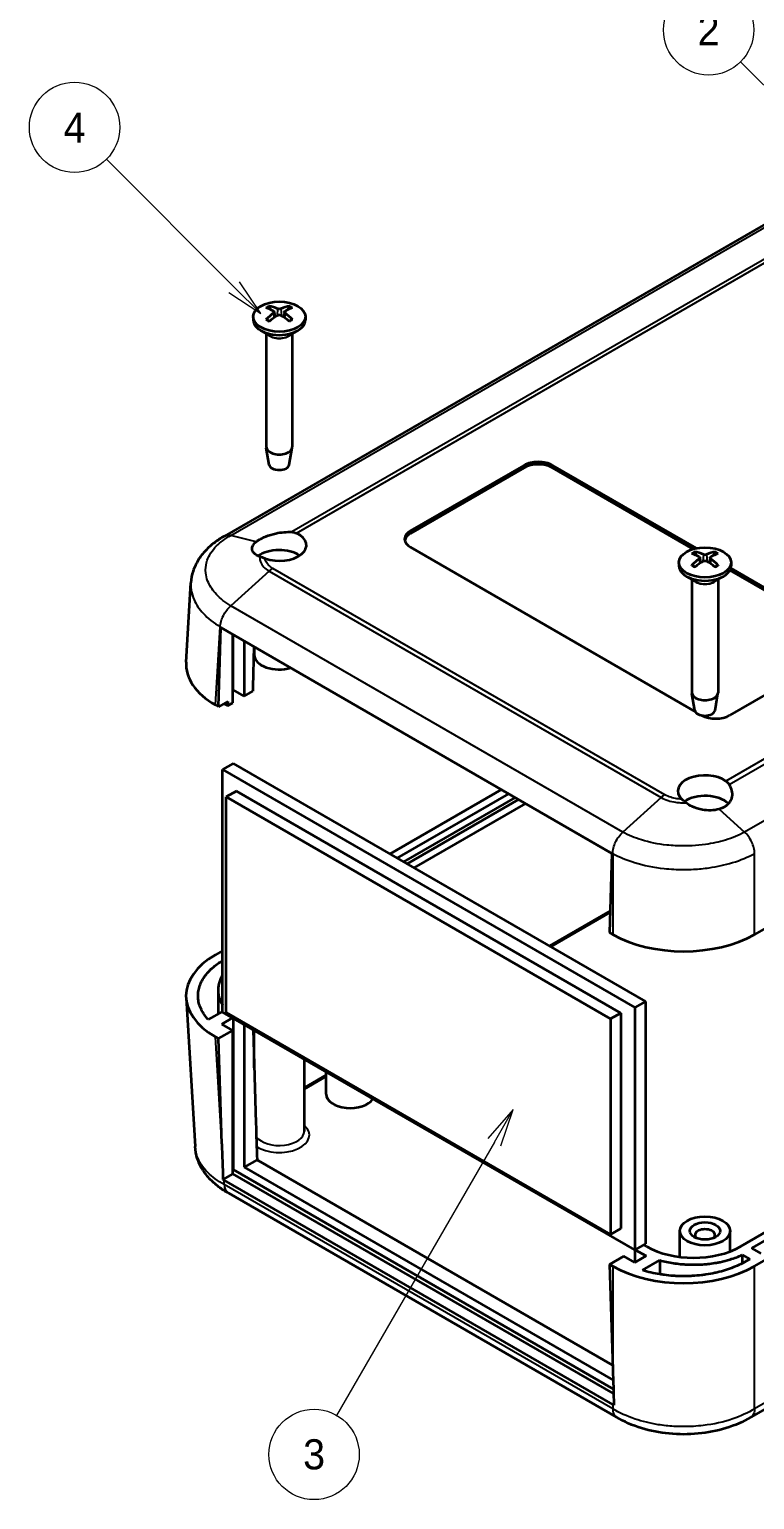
# Model space of a CAD drawing. Header units: millimetres. Extents: x 0 to 3058, y 0 to 562.
# Drawn here: x 339.5 to 411.7, y 131.2 to 277.7 of the extents above; entities that cross this region are included whole.
import ezdxf

# ---------------------------------------------------------------- set-up
doc = ezdxf.new("R2010")
doc.units = ezdxf.units.MM
doc.header["$LTSCALE"] = 1.5
for name, color, linetype, lineweight in [('Symbol (TK)', 100, 'Continuous', 18), ('Visible (ISO)', 7, 'Continuous', 35), ('Visible Narrow (ISO)', 7, 'Continuous', 25)]:
    doc.layers.add(name, color=color, linetype=linetype, lineweight=lineweight)
doc.styles.add('Note Text (TK2)', font='')
doc.styles.get('Note Text (TK2)').set_extended_font_data('MS PGothic')

# ---------------------------------------------------------------- blocks, each defined once
blk = doc.blocks.new('バルーン2')
at = {"layer": 'Symbol (TK)', "color": 100}
for p, q in [((254.426, 176.012), (245.928, 184.51)), ((254.426, 176.012), (256.194, 174.244)), ((256.194, 174.244), (254.78, 176.366)), ((254.073, 175.659), (256.194, 174.244))]:
    blk.add_line(p, q, dxfattribs=at)
at = {"layer": 'Symbol (TK)'}
blk.add_circle((243.815, 186.624), 3, dxfattribs=at)
at = {"layer": 'Symbol (TK)', "color": 7, "insert": (243.815, 186.606), "char_height": 2, "attachment_point": 5, "style": 'Note Text (TK2)'}
blk.add_mtext('4', dxfattribs=at)
blk = doc.blocks.new('バルーン3')
at = {"layer": 'Symbol (TK)', "color": 100}
for p, q in [((298.732, 180.307), (288.055, 190.984)), ((298.379, 179.953), (300.5, 178.539)), ((298.732, 180.307), (300.5, 178.539)), ((300.5, 178.539), (299.086, 180.66))]:
    blk.add_line(p, q, dxfattribs=at)
at = {"layer": 'Symbol (TK)'}
blk.add_circle((285.942, 193.097), 3, dxfattribs=at)
at = {"layer": 'Symbol (TK)', "color": 7, "insert": (285.942, 193.079), "char_height": 2, "attachment_point": 5, "style": 'Note Text (TK2)'}
blk.add_mtext('2', dxfattribs=at)
blk = doc.blocks.new('バルーン4')
at = {"layer": 'Symbol (TK)', "color": 100}
for p, q in [((272.96, 121.364), (271.277, 119.448)), ((271.71, 119.198), (272.96, 121.364)), ((272.143, 118.948), (272.96, 121.364)), ((271.71, 119.198), (261.23, 101.046))]:
    blk.add_line(p, q, dxfattribs=at)
at = {"layer": 'Symbol (TK)'}
blk.add_circle((259.73, 98.447), 3, dxfattribs=at)
at = {"layer": 'Symbol (TK)', "color": 7, "insert": (259.73, 98.442), "char_height": 2, "attachment_point": 5, "style": 'Note Text (TK2)'}
blk.add_mtext('3', dxfattribs=at)

msp = doc.modelspace()

# ---------------------------------------------------------------- linework, layer by layer
at = {"layer": 'Visible (ISO)'}
for p, q in [((439.7251, 273.8473), (358.9287, 227.1994)), ((363.867, 249.5413), (363.924, 249.0102)), ((364.8841, 249.5413), (364.8271, 249.0102)), ((361.7756, 249.0665), (361.7756, 248.7399)), ((363.4356, 247.1597), (362.5371, 247.6785)), ((365.3155, 247.1597), (366.214, 247.6785)), ((366.9756, 249.0665), (366.9756, 248.7399)), ((363.0756, 247.3676), (363.0756, 236.0842)), ((365.6756, 247.3676), (365.6756, 236.0842)), ((363.3755, 234.3119), (363.082, 236.0097)), ((365.3756, 234.3119), (365.6691, 236.0097)), ((493.0733, 234.4537), (411.7474, 187.5002)), ((377.457, 227.7151), (388.7707, 234.2471)), ((388.7707, 234.0021), (377.457, 227.4702)), ((391.5992, 234.2471), (405.914, 225.9825)), ((405.6184, 225.9082), (391.5992, 234.0021)), ((405.8493, 209.6898), (377.457, 226.0821)), ((404.202, 224.5716), (404.202, 224.245)), ((406.2934, 225.0464), (406.3504, 224.5153)), ((407.3105, 225.0464), (407.2535, 224.5153)), ((409.402, 224.5716), (409.402, 224.245)), ((405.862, 222.6648), (404.9635, 223.1836)), ((405.502, 222.8727), (405.502, 211.5893)), ((407.7419, 222.6648), (408.6404, 223.1836)), ((408.102, 222.8727), (408.102, 211.5893)), ((420.5906, 217.264), (409.2814, 223.7933)), ((409.3643, 223.9904), (420.5906, 217.5089)), ((355.0852, 214.6483), (355.5617, 222.5257)), ((358.3298, 210.1809), (358.5644, 218.073)), ((358.5644, 218.073), (397.526, 195.5785)), ((359.744, 210.5891), (359.744, 217.392)), ((359.7794, 211.8751), (359.7794, 217.3715)), ((360.8754, 216.7388), (360.8754, 211.2423)), ((361.846, 216.1784), (361.726, 212.1416)), ((361.8756, 216.1613), (361.8756, 215.3452)), ((420.5906, 215.8759), (409.2768, 209.344)), ((359.7794, 211.8751), (359.744, 211.8547)), ((360.8754, 211.2423), (359.7794, 211.8751)), ((360.8754, 211.2423), (361.726, 211.7334)), ((361.726, 212.1416), (361.726, 211.7334)), ((405.8019, 209.817), (405.5084, 211.5148)), ((407.802, 209.817), (408.0955, 211.5148)), ((358.3298, 210.1809), (358.0073, 210.3671)), ((359.249, 210.7116), (358.3298, 210.1809)), ((358.9265, 210.4895), (359.249, 210.3033)), ((359.249, 210.7116), (359.249, 210.3033)), ((359.249, 210.3033), (359.744, 210.5891)), ((359.7794, 204.547), (358.7187, 203.9347)), ((358.7187, 179.7664), (358.7187, 203.9347)), ((358.7187, 203.9347), (399.8016, 180.2154)), ((359.7794, 204.547), (400.8623, 180.8278)), ((490.6647, 202.7728), (410.3353, 156.3945)), ((411.5396, 156.2717), (491.3733, 202.3637)), ((360.0976, 201.7914), (359.0723, 201.1994)), ((359.0723, 201.1994), (397.3975, 179.0723)), ((359.0723, 179.7255), (359.0723, 201.1994)), ((360.0976, 201.7914), (398.4228, 179.6643)), ((386.5305, 201.9268), (375.4241, 195.5145)), ((376.1312, 195.1063), (387.2376, 201.5185)), ((387.874, 201.1511), (376.7676, 194.7389)), ((388.2275, 200.947), (377.1212, 194.5347)), ((411.7474, 154.4321), (493.0733, 201.3856)), ((377.8297, 194.1256), (388.9361, 200.5379)), ((397.526, 195.5785), (397.2914, 187.6864)), ((397.6139, 187.5002), (397.2914, 187.6864)), ((358.7187, 185.8697), (358.0073, 185.4589)), ((491.7474, 185.7818), (411.3701, 139.376)), ((358.2738, 181.9509), (358.2738, 179.5707)), ((355.0852, 181.1777), (355.9814, 166.36)), ((400.8623, 180.8278), (399.8016, 180.2154)), ((400.8623, 180.8278), (400.8623, 156.6595)), ((358.7187, 179.8276), (357.298, 179.0074)), ((358.648, 178.562), (359.7263, 179.1846)), ((399.8016, 156.0471), (358.7187, 179.7664)), ((397.3975, 157.5985), (359.0723, 179.7255)), ((359.7794, 179.154), (359.7794, 164.0692)), ((398.4228, 179.6643), (397.3975, 179.0723)), ((397.3975, 179.0723), (397.3975, 157.5985)), ((398.4228, 179.6643), (398.4228, 158.1904)), ((399.8016, 180.2154), (399.8016, 156.0471)), ((358.0073, 177.2989), (358.3298, 177.1127)), ((358.3298, 177.1127), (359.744, 177.9292)), ((359.744, 177.9292), (358.648, 178.562)), ((359.744, 163.6406), (359.744, 177.9292)), ((360.8754, 178.5212), (360.8754, 164.2938)), ((361.7587, 178.0112), (362.0456, 168.6909)), ((361.8756, 174.2138), (361.8756, 177.9438)), ((358.6523, 166.6349), (358.3298, 177.1127)), ((366.8756, 167.9067), (366.8756, 175.057)), ((369.0466, 171.581), (369.0466, 173.8035)), ((362.1595, 165.0351), (360.8754, 164.2938)), ((360.8754, 164.2938), (397.6471, 143.0636)), ((362.2707, 164.9694), (397.6006, 144.5716)), ((359.744, 163.6406), (358.7628, 163.074)), ((397.6139, 140.6424), (358.8715, 163.0103)), ((359.7794, 164.0692), (359.744, 164.0488)), ((397.6884, 141.7334), (359.744, 163.6406)), ((397.6742, 142.1906), (359.7794, 164.0692)), ((397.9904, 139.3764), (359.3332, 161.6952)), ((398.4228, 158.1904), (397.3975, 157.5985)), ((404.302, 155.3618), (404.302, 157.9455)), ((409.302, 155.9079), (409.302, 157.9455)), ((398.7056, 155.4348), (397.2914, 154.6183)), ((399.8016, 154.802), (398.7056, 155.4348)), ((400.8623, 156.6595), (399.8016, 156.0471)), ((400.933, 155.4552), (399.8016, 154.802)), ((399.837, 154.8224), (399.837, 156.0675)), ((399.8546, 156.0778), (400.933, 155.4552)), ((401.0071, 156.3945), (400.7052, 156.5688)), ((410.5114, 155.5589), (411.2567, 155.1286)), ((410.5114, 155.5589), (410.5114, 154.7114)), ((412.3881, 155.7001), (411.5396, 156.19)), ((397.2914, 154.6183), (397.6139, 144.1404)), ((397.2914, 154.6183), (397.6139, 154.4321)), ((400.573, 154.0226), (402.3106, 155.0258)), ((402.3106, 155.0258), (402.3106, 153.6223)), ((411.2567, 155.1286), (410.8989, 154.922))]:
    msp.add_line(p, q, dxfattribs=at)
for centre, major_axis in [((364.3756, 249.0665), (2.6, 0)), ((406.802, 224.5716), (2.6, 0)), ((406.802, 157.9455), (-2.5, 0)), ((406.802, 157.9455), (-1.5, 0))]:
    msp.add_ellipse(centre, major_axis=major_axis, ratio=0.57735027, dxfattribs=at)
for centre, major_axis, ratio, start_param, end_param in [((364.5304, 244.7483), (3.1811, -5.0829), 0.49914857, 2.42335369, 2.61662299), ((364.5304, 244.5845), (-2.3783, -5.5045), 0.59978735, 3.94516487, 4.13843417), ((364.2337, 244.577), (-2.7849, 5.3104), 0.65005895, 5.60912417, 5.80239347), ((364.2337, 244.7558), (3.5541, 4.8295), 0.54942017, 0.93426407, 1.12753336), ((364.5174, 244.577), (-2.7849, -5.3104), 0.65005895, 3.62238449, 3.81565379), ((364.5174, 244.7558), (3.5541, -4.8295), 0.54942017, 2.01405929, 2.20732858), ((364.2207, 244.7483), (3.1811, 5.0829), 0.49914857, 0.52496967, 0.71823896), ((364.2207, 244.5845), (-2.3783, 5.5045), 0.59978735, 5.28634379, 5.47961309), ((364.3756, 248.7399), (2.6, 0), 0.57735027, 3.14159265, 6.28318531), ((364.3756, 236.0842), (1.3, 0), 0.57735027, 3.14159265, 6.28318531), ((390.185, 233.4306), (2, 0), 0.57735027, 0.78539816, 2.35619449), ((364.3756, 234.3696), (-1.005, 0), 0.57735027, 0.09949574, 3.04209691), ((390.185, 233.1857), (-2, 0), 0.57735027, 3.92699082, 5.49778714), ((364.3756, 226.2863), (2.7, 0), 0.57735027, 4.16177818, 7.16828312), ((378.8713, 226.8986), (-2, 0), 0.57735027, 5.49778714, 7.06858347), ((378.8713, 226.6537), (-2, 0), 0.57735027, 5.49778714, 6.1769194), ((364.3756, 224.245), (-2.7, 0), 0.57735027, 3.85541603, 5.61142323), ((406.802, 224.245), (2.6, 0), 0.57735027, 3.14159265, 6.28318531), ((406.9568, 220.2534), (3.1811, -5.0829), 0.49914857, 2.42335369, 2.61662299), ((406.9568, 220.0896), (-2.3783, -5.5045), 0.59978735, 3.94516487, 4.13843417), ((406.6601, 220.0821), (-2.7849, 5.3104), 0.65005895, 5.60912417, 5.80239347), ((406.6601, 220.2609), (3.5541, 4.8295), 0.54942017, 0.93426407, 1.12753336), ((406.9438, 220.0821), (-2.7849, -5.3104), 0.65005895, 3.62238449, 3.81565379), ((406.9438, 220.2609), (3.5541, -4.8295), 0.54942017, 2.01405929, 2.20732858), ((406.6471, 220.2534), (3.1811, 5.0829), 0.49914857, 0.52496967, 0.71823896), ((406.6471, 220.0896), (-2.3783, 5.5045), 0.59978735, 5.28634379, 5.47961309), ((365.0913, 214.4471), (-10.0122, 0), 0.5766475, 6.24832118, 7.06797448), ((364.3756, 215.3452), (-2.5, 0), 0.57735027, 0, 2.04383892), ((406.802, 211.5893), (1.3, 0), 0.57735027, 3.14159265, 6.28318531), ((406.802, 209.8747), (-1.005, 0), 0.57735027, 0.09949574, 3.04209691), ((407.8626, 210.1604), (-2, 0), 0.57735027, 0.80961014, 2.35619449), ((406.802, 201.7914), (-2.7, 0), 0.57735027, 3.82729117, 6.83379611), ((406.802, 199.7501), (-2.7, 0), 0.57735027, 3.66743317, 5.57883328), ((404.6807, 191.5901), (10, 0), 0.5780539, 3.9275998, 5.49717816), ((365.0913, 181.3789), (-10.0122, 0), 0.5766475, 5.49839613, 7.06797448), ((371.4466, 171.581), (2.4, 0), 0.57735027, 3.14159265, 5.93905181), ((366.7096, 171.5717), (4.5848, -151.7424), 0.03128687, 4.73043003, 4.75453401), ((365.7191, 170.9998), (6.9467, -229.9127), 0.03128687, 4.73043003, 4.74592354), ((366.9461, 167.6621), (-6.608, 0), 0.5766475, 0.76068519, 0.78478918), ((365.9555, 167.0903), (-10.0122, 0), 0.5766475, 0.76929567, 0.78478918), ((406.802, 157.5372), (-1, 0), 0.57735027, 2.58260279, 6.84217517), ((405.6712, 159.0939), (6.6, 0), 0.5780539, 3.9275998, 5.49717816), ((411.6103, 156.2308), (-0.1, 0), 0.57735027, 5.49778714, 7.06858347), ((404.6807, 158.522), (-10, 0), 0.5780539, 0.78600715, 2.3555855), ((404.6807, 148.5054), (6.9467, -229.9127), 0.03128687, 4.73043003, 4.74592354), ((404.6807, 144.7323), (-10, 0), 0.5780539, 0.78600715, 0.80150066)]:
    msp.add_ellipse(centre, major_axis=major_axis, ratio=ratio, start_param=start_param, end_param=end_param, dxfattribs=at)
for points, knots in [([(363.361, 250.1226), (363.3677, 250.1212), (363.375, 250.1185), (363.3902, 250.1105), (363.4006, 250.1025), (363.4164, 250.0861), (363.4246, 250.0747), (363.4349, 250.0558), (363.4392, 250.0455), (363.442, 250.0361)], [0.0118419235, 0.0118419235, 0.0118419235, 0.0118419235, 0.0144214474, 0.0144214474, 0.018046329, 0.018046329, 0.0216199422, 0.0216199422, 0.0245028918, 0.0245028918, 0.0245028918, 0.0245028918]), ([(363.8047, 249.6205), (363.825, 249.6096), (363.8421, 249.5952), (363.8639, 249.5626), (363.8685, 249.5443), (363.8659, 249.5091), (363.8585, 249.4898), (363.8347, 249.4575), (363.8207, 249.4441), (363.8047, 249.4322)], [0, 0, 0, 0, 0.0090810802, 0.0090810802, 0.0181621604, 0.0181621604, 0.0272534983, 0.0272534983, 0.0342554005, 0.0342554005, 0.0342554005, 0.0342554005]), ([(364.5386, 249.8559), (364.5162, 249.8463), (364.4883, 249.8381), (364.4278, 249.8278), (364.3953, 249.8256), (364.3348, 249.8269), (364.3028, 249.8304), (364.2511, 249.8417), (364.2303, 249.8483), (364.2125, 249.8559)], [0, 0, 0, 0, 0.0090810802, 0.0090810802, 0.0181621604, 0.0181621604, 0.0272534983, 0.0272534983, 0.0342554005, 0.0342554005, 0.0342554005, 0.0342554005]), ([(364.2125, 249.1968), (364.2349, 249.2105), (364.2628, 249.2222), (364.3233, 249.237), (364.3558, 249.2401), (364.4163, 249.2384), (364.4484, 249.2333), (364.5, 249.2171), (364.5209, 249.2076), (364.5386, 249.1968)], [0, 0, 0, 0, 0.0090810802, 0.0090810802, 0.0181621604, 0.0181621604, 0.0272534983, 0.0272534983, 0.0342554005, 0.0342554005, 0.0342554005, 0.0342554005]), ([(364.9464, 249.4322), (364.9262, 249.4472), (364.909, 249.4651), (364.8872, 249.5022), (364.8826, 249.5215), (364.8852, 249.5561), (364.8926, 249.5739), (364.9165, 249.6013), (364.9304, 249.6119), (364.9464, 249.6205)], [0, 0, 0, 0, 0.0090810802, 0.0090810802, 0.0181621604, 0.0181621604, 0.0272534983, 0.0272534983, 0.0342554005, 0.0342554005, 0.0342554005, 0.0342554005]), ([(365.3092, 250.0361), (365.3119, 250.0455), (365.3162, 250.0558), (365.3265, 250.0747), (365.3348, 250.0861), (365.3506, 250.1025), (365.3609, 250.1105), (365.3761, 250.1185), (365.3834, 250.1212), (365.3901, 250.1226)], [0.0329150768, 0.0329150768, 0.0329150768, 0.0329150768, 0.0357980264, 0.0357980264, 0.0393716396, 0.0393716396, 0.0429965212, 0.0429965212, 0.0455760451, 0.0455760451, 0.0455760451, 0.0455760451]), ([(363.0493, 248.7711), (363.0551, 248.777), (363.0616, 248.7822), (363.0756, 248.791), (363.0854, 248.7947), (363.1009, 248.7964), (363.1095, 248.7947), (363.1169, 248.7903), (363.1182, 248.7895), (363.1195, 248.7885)], [0.0118419235, 0.0118419235, 0.0118419235, 0.0118419235, 0.0144214474, 0.0144214474, 0.018046329, 0.018046329, 0.0216199422, 0.0216199422, 0.0223589134, 0.0223589134, 0.0223589134, 0.0223589134]), ([(363.4005, 248.6228), (363.3862, 248.6293), (363.3721, 248.6359), (363.3358, 248.6536), (363.314, 248.6649), (363.2715, 248.688), (363.2509, 248.6999), (363.211, 248.7243), (363.1918, 248.7368), (363.1546, 248.7623), (363.1367, 248.7753), (363.1195, 248.7885)], [3.02185546, 3.02185546, 3.02185546, 3.02185546, 3.056840358, 3.056840358, 3.113538845, 3.113538845, 3.170237332, 3.170237332, 3.226935819, 3.226935819, 3.283634306, 3.283634306, 3.283634306, 3.283634306]), ([(365.6316, 248.7885), (365.6144, 248.7753), (365.5965, 248.7623), (365.5594, 248.7368), (365.5401, 248.7243), (365.5002, 248.6999), (365.4796, 248.688), (365.4372, 248.6649), (365.4153, 248.6536), (365.379, 248.6359), (365.365, 248.6293), (365.3507, 248.6228)], [1.428754675, 1.428754675, 1.428754675, 1.428754675, 1.485453162, 1.485453162, 1.542151649, 1.542151649, 1.598850136, 1.598850136, 1.655548623, 1.655548623, 1.690533521, 1.690533521, 1.690533521, 1.690533521]), ([(365.6316, 248.7885), (365.6329, 248.7895), (365.6342, 248.7903), (365.6417, 248.7947), (365.6502, 248.7964), (365.6658, 248.7947), (365.6756, 248.791), (365.6895, 248.7822), (365.696, 248.777), (365.7019, 248.7711)], [0.0350590552, 0.0350590552, 0.0350590552, 0.0350590552, 0.0357980264, 0.0357980264, 0.0393716396, 0.0393716396, 0.0429965212, 0.0429965212, 0.0455760451, 0.0455760451, 0.0455760451, 0.0455760451]), ([(358.9249, 227.1973), (358.5671, 226.9998), (358.225, 226.7801), (357.583, 226.2937), (357.2834, 226.027), (356.7414, 225.4467), (356.4999, 225.1346), (356.0855, 224.4583), (355.9134, 224.0937), (355.6634, 223.3283), (355.586, 222.9277), (355.5617, 222.5257)], [0.000771533, 0.000771533, 0.000771533, 0.000771533, 0.119973238, 0.119973238, 0.239174943, 0.239174943, 0.358376647, 0.358376647, 0.477578352, 0.477578352, 0.596780057, 0.596780057, 0.596780057, 0.596780057]), ([(362.0779, 226.6245), (362.1459, 226.6812), (362.2217, 226.7371), (362.3335, 226.8107), (362.363, 226.8294), (362.4109, 226.8587), (362.4288, 226.8694), (362.4629, 226.8893), (362.4789, 226.8986), (362.5151, 226.919), (362.5353, 226.9302), (362.595, 226.9625), (362.6351, 226.9833), (362.7899, 227.0605), (362.9107, 227.1144), (363.3449, 227.2879), (363.682, 227.3894), (364.306, 227.5247), (364.585, 227.5671), (365.1248, 227.6147), (365.3824, 227.6201), (365.6214, 227.6076)], [-0.439446916, -0.439446916, -0.439446916, -0.439446916, -0.400500561, -0.400500561, -0.387099473, -0.387099473, -0.379299349, -0.379299349, -0.372499828, -0.372499828, -0.364150077, -0.364150077, -0.348244359, -0.348244359, -0.304294141, -0.304294141, -0.197659079, -0.197659079, -0.112611254, -0.112611254, -0.028646125, -0.028646125, -0.028646125, -0.028646125]), ([(365.6214, 227.6076), (365.7027, 227.6034), (365.7829, 227.5918), (365.9384, 227.5533), (366.0132, 227.5268), (366.0852, 227.4928)], [-0.0563839782, -0.0563839782, -0.0563839782, -0.0563839782, -0.0279179742, -0.0279179742, 0, 0, 0, 0]), ([(362.4466, 225.1397), (362.3126, 225.1871), (362.1932, 225.244), (361.9157, 225.4196), (361.7926, 225.5518), (361.6617, 225.8452), (361.6581, 226.0044), (361.7779, 226.3231), (361.8998, 226.4797), (362.0779, 226.6245)], [-0.363435919, -0.363435919, -0.363435919, -0.363435919, -0.304697337, -0.304697337, -0.204614643, -0.204614643, -0.102097776, -0.102097776, 0, 0, 0, 0]), ([(362.9629, 224.9578), (362.869, 224.9911), (362.7789, 225.0227), (362.6059, 225.0834), (362.5235, 225.1124), (362.4466, 225.1397)], [-0.0667245398, -0.0667245398, -0.0667245398, -0.0667245398, -0.0336620514, -0.0336620514, 0, 0, 0, 0]), ([(405.4757, 224.2762), (405.4815, 224.2821), (405.488, 224.2873), (405.502, 224.2961), (405.5118, 224.2998), (405.5273, 224.3015), (405.5359, 224.2998), (405.5434, 224.2954), (405.5446, 224.2946), (405.5459, 224.2936)], [0.0118419235, 0.0118419235, 0.0118419235, 0.0118419235, 0.0144214474, 0.0144214474, 0.018046329, 0.018046329, 0.0216199422, 0.0216199422, 0.0223589134, 0.0223589134, 0.0223589134, 0.0223589134]), ([(405.8269, 224.1279), (405.8126, 224.1344), (405.7985, 224.141), (405.7622, 224.1587), (405.7404, 224.17), (405.6979, 224.1931), (405.6773, 224.205), (405.6375, 224.2294), (405.6182, 224.2419), (405.581, 224.2674), (405.5631, 224.2804), (405.5459, 224.2936)], [3.02185546, 3.02185546, 3.02185546, 3.02185546, 3.056840358, 3.056840358, 3.113538845, 3.113538845, 3.170237332, 3.170237332, 3.226935819, 3.226935819, 3.283634306, 3.283634306, 3.283634306, 3.283634306]), ([(405.7874, 225.6277), (405.7941, 225.6263), (405.8014, 225.6236), (405.8166, 225.6156), (405.827, 225.6076), (405.8428, 225.5912), (405.8511, 225.5798), (405.8613, 225.5609), (405.8656, 225.5506), (405.8684, 225.5412)], [0.0118419235, 0.0118419235, 0.0118419235, 0.0118419235, 0.0144214474, 0.0144214474, 0.018046329, 0.018046329, 0.0216199422, 0.0216199422, 0.0245028918, 0.0245028918, 0.0245028918, 0.0245028918]), ([(406.2312, 225.1256), (406.2514, 225.1147), (406.2685, 225.1004), (406.2903, 225.0677), (406.2949, 225.0494), (406.2923, 225.0142), (406.2849, 224.9949), (406.2611, 224.9626), (406.2472, 224.9492), (406.2312, 224.9373)], [0, 0, 0, 0, 0.0090810802, 0.0090810802, 0.0181621604, 0.0181621604, 0.0272534983, 0.0272534983, 0.0342554005, 0.0342554005, 0.0342554005, 0.0342554005]), ([(406.965, 225.361), (406.9426, 225.3514), (406.9147, 225.3432), (406.8542, 225.3329), (406.8217, 225.3307), (406.7612, 225.332), (406.7292, 225.3355), (406.6775, 225.3468), (406.6567, 225.3534), (406.6389, 225.361)], [0, 0, 0, 0, 0.0090810802, 0.0090810802, 0.0181621604, 0.0181621604, 0.0272534983, 0.0272534983, 0.0342554005, 0.0342554005, 0.0342554005, 0.0342554005]), ([(406.6389, 224.7019), (406.6613, 224.7156), (406.6892, 224.7273), (406.7497, 224.7421), (406.7822, 224.7452), (406.8427, 224.7435), (406.8748, 224.7384), (406.9264, 224.7222), (406.9473, 224.7128), (406.965, 224.7019)], [0, 0, 0, 0, 0.0090810802, 0.0090810802, 0.0181621604, 0.0181621604, 0.0272534983, 0.0272534983, 0.0342554005, 0.0342554005, 0.0342554005, 0.0342554005]), ([(407.3728, 224.9373), (407.3526, 224.9523), (407.3354, 224.9702), (407.3136, 225.0073), (407.309, 225.0266), (407.3116, 225.0612), (407.319, 225.079), (407.3429, 225.1064), (407.3568, 225.117), (407.3728, 225.1256)], [0, 0, 0, 0, 0.0090810802, 0.0090810802, 0.0181621604, 0.0181621604, 0.0272534983, 0.0272534983, 0.0342554005, 0.0342554005, 0.0342554005, 0.0342554005]), ([(407.7356, 225.5412), (407.7383, 225.5506), (407.7426, 225.5609), (407.7529, 225.5798), (407.7612, 225.5912), (407.777, 225.6076), (407.7873, 225.6156), (407.8026, 225.6236), (407.8098, 225.6263), (407.8165, 225.6277)], [0.0329150768, 0.0329150768, 0.0329150768, 0.0329150768, 0.0357980264, 0.0357980264, 0.0393716396, 0.0393716396, 0.0429965212, 0.0429965212, 0.0455760451, 0.0455760451, 0.0455760451, 0.0455760451]), ([(408.058, 224.2936), (408.0409, 224.2804), (408.023, 224.2674), (407.9858, 224.2419), (407.9665, 224.2294), (407.9266, 224.205), (407.906, 224.1931), (407.8636, 224.17), (407.8417, 224.1587), (407.8054, 224.141), (407.7914, 224.1344), (407.7771, 224.1279)], [1.428754675, 1.428754675, 1.428754675, 1.428754675, 1.485453162, 1.485453162, 1.542151649, 1.542151649, 1.598850136, 1.598850136, 1.655548623, 1.655548623, 1.690533521, 1.690533521, 1.690533521, 1.690533521]), ([(408.058, 224.2936), (408.0593, 224.2946), (408.0606, 224.2954), (408.0681, 224.2998), (408.0766, 224.3015), (408.0922, 224.2998), (408.102, 224.2961), (408.1159, 224.2873), (408.1224, 224.2821), (408.1283, 224.2762)], [0.0350590552, 0.0350590552, 0.0350590552, 0.0350590552, 0.0357980264, 0.0357980264, 0.0393716396, 0.0393716396, 0.0429965212, 0.0429965212, 0.0455760451, 0.0455760451, 0.0455760451, 0.0455760451]), ([(409.1974, 202.449), (409.2619, 202.3467), (409.3168, 202.2421), (409.4465, 201.9349), (409.4939, 201.7306), (409.5083, 201.3264), (409.474, 201.1289), (409.3349, 200.7908), (409.2434, 200.6479), (409.0613, 200.4499), (408.9898, 200.3849), (408.876, 200.2979), (408.8393, 200.272), (408.7822, 200.2347), (408.7627, 200.2225), (408.7271, 200.2011), (408.7112, 200.1918), (408.6769, 200.1724), (408.6586, 200.1624), (408.6092, 200.1365), (408.5776, 200.1209), (408.4429, 200.0585), (408.3341, 200.0179), (408.2201, 199.9844)], [-0.409984685, -0.409984685, -0.409984685, -0.409984685, -0.366522343, -0.366522343, -0.284018358, -0.284018358, -0.200348508, -0.200348508, -0.130632132, -0.130632132, -0.092868481, -0.092868481, -0.075897997, -0.075897997, -0.067344445, -0.067344445, -0.060551491, -0.060551491, -0.052942596, -0.052942596, -0.040306178, -0.040306178, 0, 0, 0, 0]), ([(408.8917, 202.7784), (408.9506, 202.7369), (409.0056, 202.6884), (409.1081, 202.578), (409.1551, 202.5162), (409.1974, 202.449)], [-0.0563926452, -0.0563926452, -0.0563926452, -0.0563926452, -0.0284703173, -0.0284703173, 0, 0, 0, 0]), ([(404.9128, 200.6218), (404.833, 200.6853), (404.7574, 200.7478), (404.6199, 200.8664), (404.5577, 200.9224), (404.501, 200.9758)], [-0.0667034986, -0.0667034986, -0.0667034986, -0.0667034986, -0.0325176309, -0.0325176309, -0.0000000047, -0.0000000047, -0.0000000047, -0.0000000047]), ([(408.2201, 199.9844), (407.9612, 199.9118), (407.6777, 199.8699), (407.1051, 199.8526), (406.8213, 199.8731), (406.1808, 199.9858), (405.8327, 200.0954), (405.2946, 200.3537), (405.0916, 200.4794), (404.9128, 200.6218)], [-0.397718375, -0.397718375, -0.397718375, -0.397718375, -0.306121113, -0.306121113, -0.220565371, -0.220565371, -0.110928462, -0.110928462, -0.03399724, -0.03399724, -0.03399724, -0.03399724]), ([(357.298, 179.0074), (357.1529, 179.1659), (356.8917, 179.4919), (356.6418, 179.917), (356.4513, 180.3517), (356.3471, 180.7057), (356.2783, 181.1523), (356.2725, 181.5113), (356.327, 181.9586), (356.4197, 182.3136), (356.5962, 182.7503), (356.7852, 183.0924), (357.0792, 183.5075), (357.3596, 183.8281), (357.7638, 184.2112), (358.1815, 184.5444), (358.5491, 184.7857), (358.7187, 184.8881)], [-6.76890224, -6.76890224, -6.76890224, -6.76890224, -6.66302674, -6.55715123, -6.50421347, -6.39833796, -6.34540021, -6.2395247, -6.18658694, -6.08071143, -6.02777368, -5.92189817, -5.86896041, -5.7630849, -5.71014715, -5.60427164, -5.52066627, -5.52066627, -5.52066627, -5.52066627]), ([(358.7187, 183.4493), (358.6829, 183.3907), (358.5734, 183.1992), (358.4563, 182.9362), (358.347, 182.5931), (358.2929, 182.3157), (358.2673, 181.9672), (358.2805, 181.6881), (358.3508, 181.2715), (358.4815, 180.8794), (358.6498, 180.5651), (358.7187, 180.4524)], [-6.398347749, -6.398347749, -6.398347749, -6.398347749, -6.356975757, -6.264084001, -6.217638123, -6.124746366, -6.078300488, -5.985408731, -5.938962853, -5.799625218, -5.720058829, -5.720058829, -5.720058829, -5.720058829]), ([(359.3446, 161.6884), (358.9869, 161.886), (358.6448, 162.1056), (358.0028, 162.5921), (357.7031, 162.8587), (357.1612, 163.439), (356.9197, 163.7512), (356.5053, 164.4275), (356.3332, 164.792), (356.0831, 165.5575), (356.0057, 165.9581), (355.9814, 166.36)], [0.000771533, 0.000771533, 0.000771533, 0.000771533, 0.119973716, 0.119973716, 0.239175898, 0.239175898, 0.358378081, 0.358378081, 0.477580263, 0.477580263, 0.596782446, 0.596782446, 0.596782446, 0.596782446]), ([(402.3106, 155.0258), (402.5286, 154.9657), (402.9742, 154.8571), (403.5507, 154.7518), (404.1379, 154.67), (404.6149, 154.6236), (405.2161, 154.5898), (405.6996, 154.5822), (406.3031, 154.597), (406.7837, 154.6282), (407.3778, 154.6913), (407.8463, 154.7608), (408.5341, 154.893), (409.4208, 155.1181), (410.1326, 155.3856), (410.5114, 155.5589)], [-6.95252891, -6.95252891, -6.95252891, -6.95252891, -6.85963715, -6.7667454, -6.72029952, -6.62740776, -6.58096188, -6.48807013, -6.44162425, -6.34873249, -6.30228661, -6.20939486, -6.16294898, -6.02361134, -5.83782783, -5.83782783, -5.83782783, -5.83782783]), ([(410.8989, 154.922), (410.6791, 154.7951), (410.2164, 154.5548), (409.5863, 154.2915), (408.9228, 154.0581), (408.3674, 153.8962), (407.6485, 153.7265), (407.0559, 153.6174), (406.2996, 153.5155), (405.6846, 153.4619), (404.9099, 153.4305), (404.2881, 153.4338), (403.5145, 153.4736), (402.9014, 153.5337), (402.1485, 153.6437), (401.4122, 153.788), (400.8476, 153.9388), (400.573, 154.0226)], [-7.06797448, -7.06797448, -7.06797448, -7.06797448, -6.96209897, -6.85622346, -6.80328571, -6.6974102, -6.64447245, -6.53859694, -6.48565918, -6.37978367, -6.32684592, -6.22097041, -6.16803265, -6.06215714, -6.00921939, -5.90334388, -5.79746837, -5.79746837, -5.79746837, -5.79746837]), ([(411.3657, 139.3733), (410.6194, 138.9236), (409.7791, 138.559), (408.0087, 138.0158), (407.0755, 137.8342), (405.1602, 137.6518), (404.1953, 137.652), (402.2802, 137.8351), (401.3472, 138.017), (399.5771, 138.561), (398.7372, 138.9259), (397.9912, 139.376)], [0.00078481, 0.00078481, 0.00078481, 0.00078481, 0.250421, 0.250421, 0.50005719, 0.50005719, 0.74969338, 0.74969338, 0.99932958, 0.99932958, 1.24896577, 1.24896577, 1.24896577, 1.24896577])]:
    msp.add_open_spline(points, degree=3, knots=knots, dxfattribs=at)
for points, weights in [([(363.5216, 249.7611), (363.4836, 249.8925), (363.442, 250.0361)], [1.19411166914, 1.17725936666, 1.15839235253]), ([(365.3092, 250.0361), (365.2676, 249.8925), (365.2295, 249.7611)], [1.15839235245, 1.17725936657, 1.19411166904]), ([(405.948, 225.2662), (405.91, 225.3976), (405.8684, 225.5412)], [1.19411166914, 1.17725936666, 1.15839235253]), ([(407.7356, 225.5412), (407.694, 225.3976), (407.6559, 225.2662)], [1.15839235245, 1.17725936657, 1.19411166904])]:
    msp.add_rational_spline(points, weights, degree=2, dxfattribs=at)
msp.add_open_spline([(358.8956, 210.5075), (358.9059, 210.5015), (358.9162, 210.4955), (358.9265, 210.4895)], degree=3, dxfattribs=at)
at = {"layer": 'Visible Narrow (ISO)'}
for p, q in [((359.5432, 227.2605), (440.3258, 273.9003)), ((444.1436, 272.9425), (365.6214, 227.6076)), ((366.0852, 227.4928), (444.5304, 272.7831)), ((363.8047, 249.4322), (363.8411, 248.9531)), ((364.2125, 249.8559), (364.1649, 249.1672)), ((364.5386, 249.8559), (364.5863, 249.1672)), ((364.9464, 249.4322), (364.91, 248.9531)), ((487.3369, 248.0688), (408.8917, 202.7784)), ((409.1974, 202.449), (487.7196, 247.7839)), ((491.5374, 244.3333), (410.7548, 197.6934)), ((388.7707, 234.2471), (388.7707, 234.0021)), ((391.5992, 234.2471), (391.5992, 234.0021)), ((362.0779, 226.6245), (359.5433, 227.2604)), ((377.457, 227.7151), (377.457, 227.4702)), ((406.2312, 224.9373), (406.2675, 224.4582)), ((406.6389, 225.361), (406.5913, 224.6723)), ((406.965, 225.361), (407.0127, 224.6723)), ((407.3728, 224.9373), (407.3365, 224.4582)), ((363.361, 223.6972), (359.5433, 220.2467)), ((363.361, 223.6972), (402.4243, 201.144)), ((363.361, 223.6972), (363.361, 223.6972)), ((402.8111, 201.4266), (363.7437, 223.9821)), ((398.6065, 197.6934), (359.5432, 220.2466)), ((358.0073, 210.3671), (358.4786, 218.1592)), ((358.4786, 218.1591), (397.6139, 195.5644)), ((358.9265, 210.5254), (358.9265, 210.4895)), ((402.4243, 201.144), (398.6066, 197.6935)), ((402.4243, 201.144), (402.4243, 201.144)), ((408.2201, 199.9844), (410.7547, 197.6935)), ((397.6139, 195.5649), (397.6139, 187.5002)), ((411.7474, 187.5002), (411.7474, 195.5644)), ((397.3556, 189.8478), (391.2974, 186.3501)), ((391.4363, 186.2699), (397.3508, 189.6846)), ((492.1822, 186.6533), (411.7474, 140.2142)), ((358.6523, 166.6349), (358.0073, 177.2989)), ((361.8756, 176.887), (361.8093, 177.982)), ((369.0466, 173.5036), (366.8756, 172.2501)), ((366.8756, 172.0897), (369.0466, 173.3432)), ((358.8984, 162.5661), (358.8715, 163.0103)), ((397.6139, 140.2142), (358.8984, 162.5666)), ((411.5396, 156.2717), (411.5396, 156.19)), ((397.6139, 154.4321), (397.6139, 144.1404)), ((411.7474, 140.2137), (411.7474, 154.4321)), ((397.6139, 140.6424), (397.6139, 140.2142))]:
    msp.add_line(p, q, dxfattribs=at)
for centre, major_axis, start_param, end_param in [((364.3756, 249.3568), (-1.6698, 0), 5.36537754, 5.63019675), ((364.3756, 249.3165), (1.5572, 0), 2.21372073, 2.43967502), ((364.3756, 249.3165), (1.5572, 0), 0.70191764, 0.92787192), ((364.3756, 249.3568), (-1.6698, 0), 3.79458121, 4.05940042), ((364.3756, 249.3568), (1.6698, 0), 3.79458121, 4.05940042), ((364.3756, 249.3568), (1.6698, 0), 5.36537754, 5.63019675), ((364.3756, 247.6446), (1.3, 0), 3.67387725, 5.75090071), ((364.3756, 247.7024), (-1.3293, 0), 0.78539816, 2.35619449), ((406.802, 224.8619), (-1.6698, 0), 5.36537754, 5.63019675), ((406.802, 224.8619), (1.6698, 0), 3.79458121, 4.05940042), ((406.802, 224.8216), (1.5572, 0), 2.21372073, 2.43967502), ((406.802, 224.8216), (1.5572, 0), 0.70191764, 0.92787192), ((406.802, 224.8619), (-1.6698, 0), 3.79458121, 4.05940042), ((406.802, 224.8619), (1.6698, 0), 5.36537754, 5.63019675), ((406.802, 223.1497), (1.3, 0), 3.67387725, 5.75090071), ((406.802, 223.2075), (-1.3293, 0), 0.78539816, 2.35619449), ((364.3756, 167.9067), (2.5, 0), 3.5566181, 6.28318531), ((364.3756, 167.4985), (3, 0), 3.86047065, 6.86887085)]:
    msp.add_ellipse(centre, major_axis=major_axis, ratio=0.57735027, start_param=start_param, end_param=end_param, dxfattribs=at)
for points, knots in [([(359.5433, 220.2467), (358.9835, 220.5863), (358.4958, 220.9735), (357.7605, 221.7613), (357.494, 222.1538), (357.1988, 222.8162), (357.1195, 223.0759), (357.0482, 223.4978), (357.0346, 223.6601), (357.0346, 224.1436), (357.0894, 224.4675), (357.3746, 225.2898), (357.6866, 225.771), (358.5096, 226.6004), (358.9914, 226.9554), (359.5433, 227.2604)], [-1.24925829, -1.24925829, -1.24925829, -1.24925829, -1.02751495, -1.02751495, -0.82763362, -0.82763362, -0.70270779, -0.70270779, -0.62462915, -0.62462915, -0.46847186, -0.46847186, -0.2186202, -0.2186202, 0, 0, 0, 0]), ([(358.9251, 227.1971), (358.9887, 227.2322), (359.0578, 227.2576), (359.1314, 227.2728), (359.2578, 227.2988), (359.3973, 227.2946), (359.5432, 227.2605)], [0.604431031, 0.604431031, 0.604431031, 0.604431031, 0.75000972, 0.75000972, 0.75000972, 1.000012959, 1.000012959, 1.000012959, 1.000012959]), ([(362.4466, 225.1397), (362.441, 225.095), (362.4382, 225.0502), (362.4382, 224.8864), (362.4582, 224.766), (362.5626, 224.4581), (362.6769, 224.2758), (362.9795, 223.957), (363.1568, 223.8185), (363.361, 223.6972)], [-0.226090923, -0.226090923, -0.226090923, -0.226090923, -0.206763156, -0.206763156, -0.155072367, -0.155072367, -0.072367104, -0.072367104, 0, 0, 0, 0]), ([(363.7437, 223.9821), (363.7431, 223.9825), (363.7425, 223.9828), (363.7418, 223.9832), (363.5695, 224.0807), (363.419, 224.1932), (363.2987, 224.3153), (363.1612, 224.4548), (363.0634, 224.6056), (363.0083, 224.7631), (362.9859, 224.8274), (362.9707, 224.8926), (362.9629, 224.9578)], [-0.000264502, -0.000264502, -0.000264502, -0.000264502, 0, 0, 0, 0.072367104, 0.072367104, 0.072367104, 0.155072367, 0.155072367, 0.155072367, 0.188837976, 0.188837976, 0.188837976, 0.188837976]), ([(363.7437, 223.9821), (363.7431, 223.9818), (363.7425, 223.9814), (363.6779, 223.9436), (363.614, 223.9011), (363.4866, 223.8063), (363.4232, 223.7539), (363.361, 223.6972)], [-0.0002558258, -0.0002558258, -0.0002558258, -0.0002558258, 0, 0, 0.0273082999, 0.0273082999, 0.0548724531, 0.0548724531, 0.0548724531, 0.0548724531]), ([(355.5617, 222.5257), (355.5576, 222.4587), (355.5556, 222.3916), (355.5556, 222.1368), (355.5715, 221.9477), (355.6548, 221.4558), (355.7475, 221.153), (356.0924, 220.3804), (356.4037, 219.9225), (357.261, 219.0051), (357.8282, 218.5548), (358.4786, 218.1597)], [0.596780057, 0.596780057, 0.596780057, 0.596780057, 0.624629147, 0.624629147, 0.70270779, 0.70270779, 0.82763362, 0.82763362, 1.027514947, 1.027514947, 1.248550315, 1.248550315, 1.248550315, 1.248550315]), ([(358.4786, 218.1597), (358.4877, 218.3318), (358.5204, 218.5165), (358.575, 218.7049), (358.6297, 218.8932), (358.7063, 219.0851), (358.8012, 219.2711), (358.896, 219.4571), (359.0091, 219.6371), (359.1348, 219.8025), (359.2606, 219.9678), (359.399, 220.1184), (359.5433, 220.2467)], [0, 0, 0, 0, 0.25000006, 0.25000006, 0.25000006, 0.50000013, 0.50000013, 0.50000013, 0.75000019, 0.75000019, 0.75000019, 1.00000025, 1.00000025, 1.00000025, 1.00000025]), ([(402.8111, 201.4266), (402.8105, 201.4262), (402.8099, 201.4259), (402.7446, 201.3885), (402.6799, 201.3464), (402.5511, 201.2523), (402.4872, 201.2003), (402.4243, 201.144)], [-0.0551282943, -0.0551282943, -0.0551282943, -0.0551282943, -0.0548724684, -0.0548724684, -0.0275641608, -0.0275641608, 0, 0, 0, 0]), ([(402.4243, 201.144), (402.6352, 201.0257), (402.8769, 200.9233), (403.3719, 200.7688), (403.6196, 200.713), (404.0394, 200.6513), (404.2045, 200.6347), (404.4737, 200.6198), (404.5774, 200.617), (404.7579, 200.617), (404.8353, 200.6186), (404.9128, 200.6218)], [-0.413526312, -0.413526312, -0.413526312, -0.413526312, -0.340125391, -0.340125391, -0.273961181, -0.273961181, -0.23260855, -0.23260855, -0.206763156, -0.206763156, -0.187435389, -0.187435389, -0.187435389, -0.187435389]), ([(404.501, 200.9758), (404.4745, 200.9768), (404.4481, 200.9781), (404.4216, 200.9796), (404.2834, 200.9876), (404.1458, 201.0019), (404.0115, 201.0225), (403.7965, 201.0554), (403.591, 201.1036), (403.3972, 201.1667), (403.1823, 201.2366), (402.9842, 201.3246), (402.813, 201.4255), (402.8124, 201.4258), (402.8117, 201.4262), (402.8111, 201.4266)], [0.224688336, 0.224688336, 0.224688336, 0.224688336, 0.23260855, 0.23260855, 0.23260855, 0.273961181, 0.273961181, 0.273961181, 0.340125391, 0.340125391, 0.340125391, 0.413526312, 0.413526312, 0.413526312, 0.413790813, 0.413790813, 0.413790813, 0.413790813]), ([(397.6139, 195.5644), (397.6161, 195.7405), (397.6418, 195.9293), (397.6898, 196.1215), (397.7377, 196.3138), (397.8078, 196.5095), (397.8964, 196.6991), (397.9851, 196.8887), (398.0923, 197.0722), (398.2127, 197.2406), (398.3331, 197.4091), (398.4666, 197.5625), (398.6065, 197.6934)], [0, 0, 0, 0, 0.25000324, 0.25000324, 0.25000324, 0.50000648, 0.50000648, 0.50000648, 0.75000972, 0.75000972, 0.75000972, 1.00001296, 1.00001296, 1.00001296, 1.00001296]), ([(410.7547, 197.6935), (410.1927, 197.3854), (409.5449, 197.117), (408.2148, 196.7123), (407.5473, 196.5656), (406.4138, 196.4032), (405.9677, 196.3595), (405.2402, 196.3203), (404.9598, 196.3128), (404.1223, 196.3128), (403.5587, 196.343), (402.1212, 196.4999), (401.2731, 196.6717), (399.7981, 197.1246), (399.1607, 197.3898), (398.6066, 197.6935)], [-1.24925829, -1.24925829, -1.24925829, -1.24925829, -1.02751495, -1.02751495, -0.82763362, -0.82763362, -0.70270779, -0.70270779, -0.62462915, -0.62462915, -0.46847186, -0.46847186, -0.2186202, -0.2186202, 0, 0, 0, 0]), ([(411.7474, 195.5649), (411.7461, 195.7415), (411.7213, 195.9308), (411.674, 196.1234), (411.6268, 196.316), (411.5573, 196.512), (411.4688, 196.7017), (411.3803, 196.8913), (411.2729, 197.0747), (411.1519, 197.2428), (411.0309, 197.4109), (410.8963, 197.5636), (410.7547, 197.6935)], [0, 0, 0, 0, 0.25000006, 0.25000006, 0.25000006, 0.50000013, 0.50000013, 0.50000013, 0.75000019, 0.75000019, 0.75000019, 1.00000025, 1.00000025, 1.00000025, 1.00000025]), ([(397.6139, 195.5649), (398.2563, 195.2133), (398.9957, 194.9061), (400.71, 194.38), (401.698, 194.1801), (403.3731, 193.9974), (404.03, 193.9623), (405.006, 193.9623), (405.3328, 193.971), (406.1806, 194.0167), (406.7004, 194.0675), (408.0211, 194.2566), (408.7985, 194.4273), (410.3444, 194.8974), (411.0958, 195.2083), (411.7474, 195.5649)], [0.0007085, 0.0007085, 0.0007085, 0.0007085, 0.2186202, 0.2186202, 0.46847186, 0.46847186, 0.62462915, 0.62462915, 0.70270779, 0.70270779, 0.82763362, 0.82763362, 1.02751495, 1.02751495, 1.24855032, 1.24855032, 1.24855032, 1.24855032]), ([(358.8984, 162.5661), (358.2571, 162.9184), (357.6968, 163.3289), (356.7372, 164.2908), (356.3726, 164.8506), (356.0623, 165.7424), (356.0002, 166.0511), (355.9815, 166.36)], [0.000708497, 0.000708497, 0.000708497, 0.000708497, 0.218620213, 0.218620213, 0.468471886, 0.468471886, 0.596782446, 0.596782446, 0.596782446, 0.596782446]), ([(358.8984, 162.5666), (358.9066, 162.3965), (358.9383, 162.2409), (358.9922, 162.1075), (359.0462, 161.974), (359.1223, 161.8628), (359.2169, 161.779), (359.2531, 161.747), (359.2919, 161.719), (359.3332, 161.6952)], [0, 0, 0, 0, 0.25000324, 0.25000324, 0.25000324, 0.50000648, 0.50000648, 0.50000648, 0.595466054, 0.595466054, 0.595466054, 0.595466054]), ([(411.7474, 140.2137), (411.105, 139.8248), (410.3656, 139.485), (408.6512, 138.9031), (407.6633, 138.682), (405.9882, 138.48), (405.3313, 138.4411), (404.3553, 138.4411), (404.0285, 138.4507), (403.1806, 138.5013), (402.6609, 138.5575), (401.3402, 138.7666), (400.5628, 138.9554), (399.0169, 139.4753), (398.2655, 139.8192), (397.6139, 140.2137)], [0.0007085, 0.0007085, 0.0007085, 0.0007085, 0.21862021, 0.21862021, 0.46847189, 0.46847189, 0.62462918, 0.62462918, 0.70270783, 0.70270783, 0.82763366, 0.82763366, 1.027515, 1.027515, 1.24855038, 1.24855038, 1.24855038, 1.24855038]), ([(397.6139, 140.2137), (397.6152, 140.0476), (397.64, 139.896), (397.6873, 139.7665), (397.7345, 139.637), (397.804, 139.5296), (397.8925, 139.4494), (397.9232, 139.4216), (397.9562, 139.3971), (397.9912, 139.376)], [0, 0, 0, 0, 0.250000063, 0.250000063, 0.250000063, 0.500000125, 0.500000125, 0.500000125, 0.586721722, 0.586721722, 0.586721722, 0.586721722]), ([(411.7474, 140.2142), (411.7452, 140.0475), (411.7195, 139.8954), (411.6715, 139.7655), (411.6236, 139.6355), (411.5535, 139.5277), (411.4649, 139.4474), (411.434, 139.4194), (411.4008, 139.3948), (411.3657, 139.3736)], [0, 0, 0, 0, 0.25000324, 0.25000324, 0.25000324, 0.50000648, 0.50000648, 0.50000648, 0.587105865, 0.587105865, 0.587105865, 0.587105865])]:
    msp.add_open_spline(points, degree=3, knots=knots, dxfattribs=at)

# ---------------------------------------------------------------- block references
at = {"layer": 'Symbol (TK)', "xscale": 1.5, "yscale": 1.5, "zscale": 1.5}
for name in ['バルーン3', 'バルーン2', 'バルーン4']:
    msp.add_blockref(name, (-21.75, -12), dxfattribs=at)

doc.saveas('drawing.dxf')
